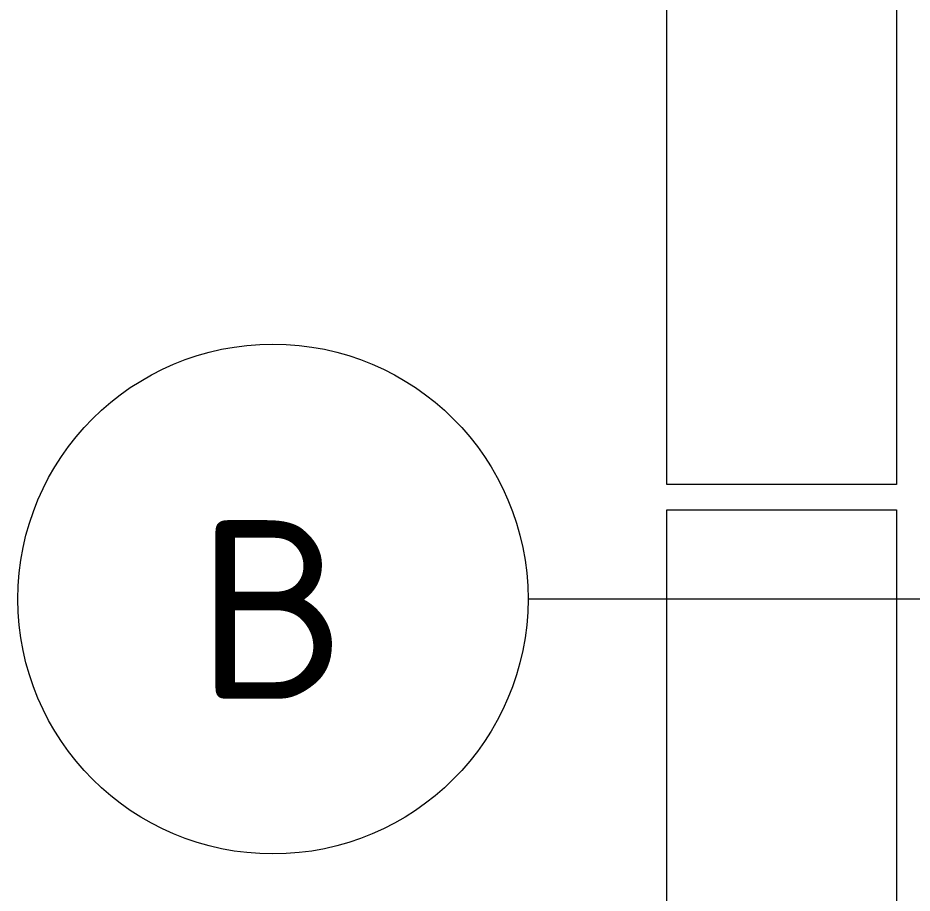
# Model space of a CAD drawing. Header units: centimetres. Extents: x -391356 to -382095, y -768 to 204275.
# Drawn here: x -387149.7 to -386974.4, y 202705.5 to 202877.1 of the extents above; entities that cross this region are included whole.
import ezdxf

# ---------------------------------------------------------------- set-up
doc = ezdxf.new("R2010")
doc.units = ezdxf.units.CM
doc.layers.add('柱線', color=7, linetype='Continuous', lineweight=5)
doc.layers.add('樓板', color=7, linetype='Continuous', lineweight=5)
doc.styles.add('ISOCPEUR_1', font='isocpeur.ttf', dxfattribs={"height": 35})

# ---------------------------------------------------------------- blocks, each defined once
blk = doc.blocks.new('柱線 - 柱心線標頭-214972-二層天花平面圖')
at = {"layer": '柱線'}
blk.add_circle((0, 0), 0.5, dxfattribs=at)

msp = doc.modelspace()

# ---------------------------------------------------------------- linework, layer by layer
at = {"layer": '柱線'}
msp.add_line((-386949.7, 202763.16), (-387049.7, 202763.16), dxfattribs=at)
at = {"layer": '樓板'}
for p, q in [((-387022.48, 202785.64), (-387022.48, 203080.64)), ((-386977.48, 203080.64), (-386977.48, 202785.64)), ((-386977.48, 202785.64), (-387022.48, 202785.64)), ((-387022.48, 202780.64), (-386977.48, 202780.64)), ((-387022.48, 202485.64), (-387022.48, 202780.64)), ((-386977.48, 202780.64), (-386977.48, 202485.64))]:
    msp.add_line(p, q, dxfattribs=at)

# ---------------------------------------------------------------- block references
at = {"layer": '柱線', "xscale": 99.99999999999993, "yscale": 99.99999999999993, "zscale": 99.99999999999993, "rotation": 90}
msp.add_blockref('柱線 - 柱心線標頭-214972-二層天花平面圖', (-387099.7, 202763.16), dxfattribs=at)

# ---------------------------------------------------------------- texts
at = {"layer": '柱線', "insert": (-387114.72, 202778.63), "char_height": 35, "width": 34.4726, "attachment_point": 1, "style": 'ISOCPEUR_1'}
msp.add_mtext('\\fISOCPEUR|b0|i0|c136|p34|;B', dxfattribs=at)

doc.saveas('drawing.dxf')
